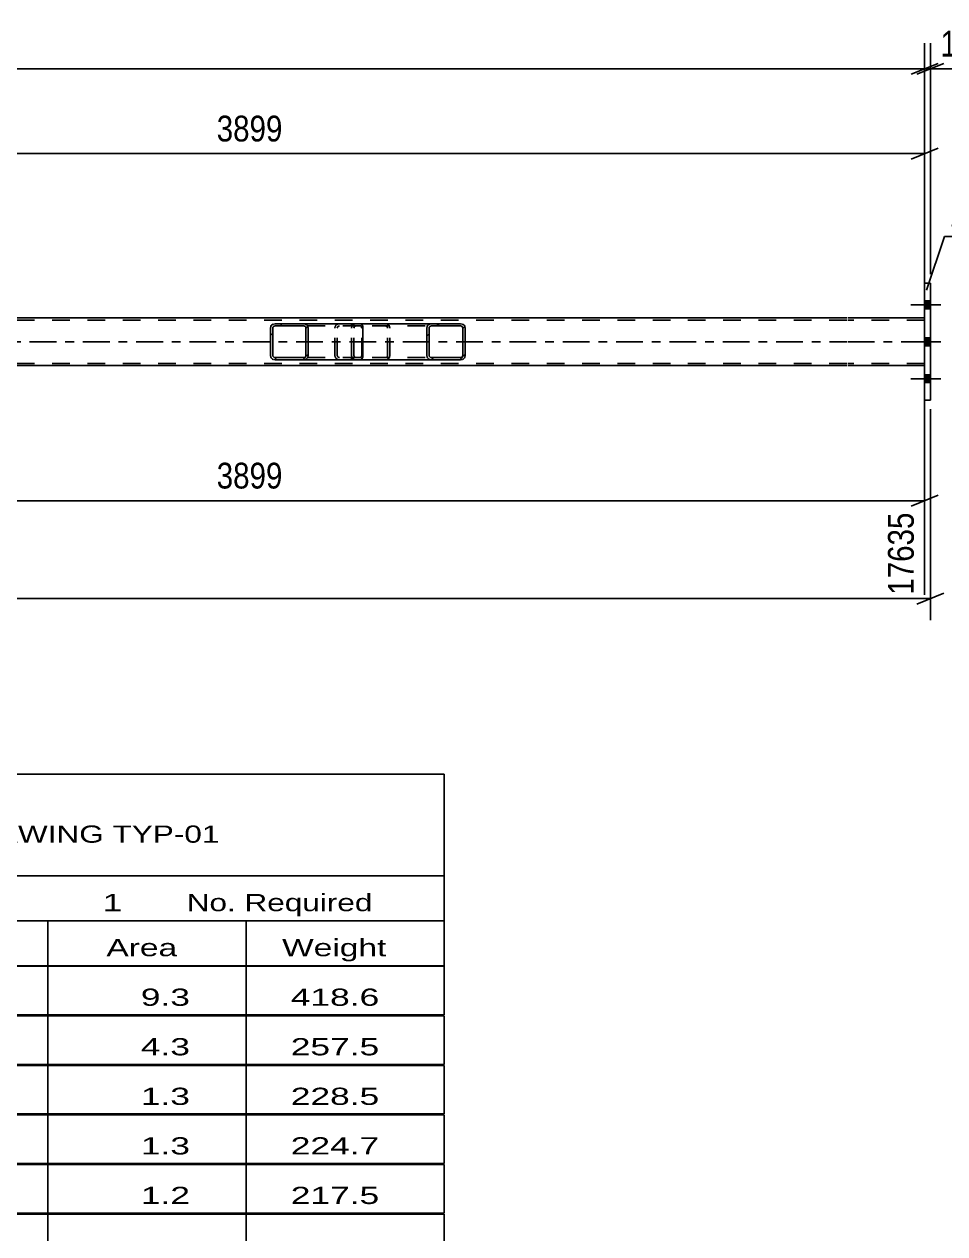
# Model space of a CAD drawing. Header units: millimetres. Extents: x -126 to 715, y -436 to 158.
# Drawn here: x 503 to 605.2, y -301.7 to -167.4 of the extents above; entities that cross this region are included whole.
import ezdxf

# ---------------------------------------------------------------- set-up
doc = ezdxf.new("R2010")
doc.units = ezdxf.units.MM
doc.linetypes.add('DXK_LINE_DOT2', pattern=[3.9198, 1.9599, -1.9599])
doc.linetypes.add('DXK_LINE_DOT3', pattern=[5.9187, 2.979, -0.9799, 0.9799, -0.9799])
doc.styles.add('Arial Narrow', font='ARIALN.TTF', dxfattribs={"height": 0.2})

# ---------------------------------------------------------------- blocks, each defined once
blk = doc.blocks.new('Part-232816294-4166 - 3894')
at = {"color": 2, "linetype": 'Continuous'}
for p, q in [((603.62, -196.18), (602.98, -196.18)), ((602.98, -209.18), (602.98, -196.18)), ((603.62, -196.18), (603.62, -209.18)), ((603.62, -209.18), (602.98, -209.18))]:
    blk.add_line(p, q, dxfattribs=at)
at = {"color": 7, "linetype": 'DXK_LINE_DOT2'}
for p, q in [((602.98, -196.18), (602.98, -209.18)), ((603.62, -209.18), (603.62, -196.18))]:
    blk.add_line(p, q, dxfattribs=at)
blk = doc.blocks.new('Bolt-232816294-3948 - 3894')
at = {"linetype": 'Continuous'}
for points in [[(603.62, -199.02), (603.62, -198.14), (602.98, -198.14), (602.98, -199.02)], [(603.62, -199.02), (603.62, -198.14), (602.98, -198.14), (602.98, -199.02)], [(603.62, -199.02), (603.62, -198.14), (602.98, -198.14), (602.98, -199.02)], [(603.62, -203.12), (603.62, -202.24), (602.98, -202.24), (602.98, -203.12)], [(603.62, -203.12), (603.62, -202.24), (602.98, -202.24), (602.98, -203.12)], [(603.62, -207.22), (603.62, -206.34), (602.98, -206.34), (602.98, -207.22)], [(603.62, -207.22), (603.62, -206.34), (602.98, -206.34), (602.98, -207.22)], [(603.62, -207.22), (603.62, -206.34), (602.98, -206.34), (602.98, -207.22)]]:
    blk.add_hatch(color=1, dxfattribs=at).paths.add_polyline_path(points)
at = {"color": 1, "linetype": 'Continuous'}
for p, q in [((604.78, -198.58), (601.46, -198.58)), ((604.78, -198.58), (601.46, -198.58)), ((604.78, -198.58), (601.46, -198.58)), ((603.62, -198.14), (602.98, -198.14)), ((603.62, -198.14), (602.98, -198.14)), ((603.62, -198.14), (602.98, -198.14)), ((603.62, -199.02), (602.98, -199.02)), ((603.62, -199.02), (602.98, -199.02)), ((603.62, -199.02), (602.98, -199.02)), ((604.78, -202.68), (601.46, -202.68)), ((604.78, -202.68), (601.46, -202.68)), ((603.62, -202.24), (602.98, -202.24)), ((603.62, -202.24), (602.98, -202.24)), ((603.62, -203.12), (602.98, -203.12)), ((603.62, -203.12), (602.98, -203.12)), ((603.62, -206.34), (602.98, -206.34)), ((603.62, -206.34), (602.98, -206.34)), ((603.62, -206.34), (602.98, -206.34)), ((604.78, -206.78), (601.46, -206.78)), ((604.78, -206.78), (601.46, -206.78)), ((604.78, -206.78), (601.46, -206.78)), ((603.62, -207.22), (602.98, -207.22)), ((603.62, -207.22), (602.98, -207.22)), ((603.62, -207.22), (602.98, -207.22))]:
    blk.add_line(p, q, dxfattribs=at)
blk = doc.blocks.new('Part-232816294-4016 - 3894')
at = {"color": 7, "linetype": 'DXK_LINE_DOT2'}
for p, q in [((594.36, -200.28), (-64.56, -200.28)), ((602.98, -200.28), (594.46, -200.28)), ((602.98, -205.32), (602.98, -200.04)), ((594.36, -205.08), (-64.56, -205.08)), ((602.98, -205.08), (594.46, -205.08))]:
    blk.add_line(p, q, dxfattribs=at)
at = {"color": 2, "linetype": 'Continuous'}
for p, q in [((594.36, -200.04), (458.36, -200.04)), ((602.98, -200.04), (594.46, -200.04)), ((594.36, -205.32), (458.36, -205.32)), ((602.98, -205.32), (594.46, -205.32))]:
    blk.add_line(p, q, dxfattribs=at)
at = {"color": 7, "linetype": 'DXK_LINE_DOT3'}
for p, q in [((-64.56, -202.68), (594.36, -202.68)), ((594.46, -202.68), (602.98, -202.68))]:
    blk.add_line(p, q, dxfattribs=at)
blk = doc.blocks.new('Part-232816294-4137 - 3894')
at = {"linetype": 'Continuous'}
h = blk.add_hatch(dxfattribs=at)
h.set_pattern_fill('', scale=0.7, style=0, pattern_type=0)
h.set_pattern_definition([(45, (534.5378, -200.9734), (-1.57154, 1.57154), [])])
h.paths.add_polyline_path([(534.58, -201.16), (534.54, -200.97), (534.43, -200.82), (534.27, -200.71), (534.07, -200.68), (530.89, -200.68), (530.7, -200.71), (530.53, -200.82), (530.42, -200.97), (530.39, -201.16), (530.39, -204.2), (530.42, -204.38), (530.53, -204.54), (530.7, -204.64), (530.89, -204.68), (534.07, -204.68), (534.27, -204.64), (534.43, -204.54), (534.54, -204.38), (534.58, -204.2)])
h.paths.add_polyline_path([(534.31, -204.29), (534.25, -204.37), (534.17, -204.42), (534.07, -204.44), (530.89, -204.44), (530.79, -204.42), (530.71, -204.37), (530.66, -204.29), (530.64, -204.2), (530.64, -201.16), (530.66, -201.07), (530.71, -200.99), (530.79, -200.94), (530.89, -200.92), (534.07, -200.92), (534.17, -200.94), (534.25, -200.99), (534.31, -201.07), (534.32, -201.16), (534.32, -204.2)])
at = {"color": 2, "linetype": 'Continuous'}
for p, q in [((530.42, -200.97), (530.39, -201.16)), ((530.39, -204.2), (530.39, -201.16)), ((530.64, -201.16), (530.66, -201.07)), ((530.64, -204.2), (530.64, -201.16)), ((530.66, -201.07), (530.71, -200.99)), ((530.89, -200.68), (530.7, -200.71)), ((530.71, -200.99), (530.79, -200.94)), ((530.79, -200.94), (530.89, -200.92)), ((530.89, -200.68), (534.07, -200.68)), ((530.89, -200.92), (534.07, -200.92)), ((540.37, -200.68), (534.07, -200.68)), ((534.27, -200.71), (534.07, -200.68)), ((534.07, -200.92), (534.17, -200.94)), ((534.17, -200.94), (534.25, -200.99)), ((534.25, -200.99), (534.31, -201.07)), ((534.31, -201.07), (534.32, -201.16)), ((534.32, -204.2), (534.32, -201.16)), ((534.58, -201.16), (534.54, -200.97)), ((534.58, -204.2), (534.58, -201.16)), ((540.37, -200.68), (540.48, -200.71)), ((540.48, -200.71), (540.57, -200.82)), ((540.57, -200.82), (540.62, -200.97)), ((540.62, -200.97), (540.64, -201.16)), ((540.64, -204.2), (540.64, -201.16)), ((530.39, -204.2), (530.42, -204.38)), ((530.66, -204.29), (530.64, -204.2)), ((530.71, -204.37), (530.66, -204.29)), ((530.7, -204.64), (530.89, -204.68)), ((530.79, -204.42), (530.71, -204.37)), ((530.89, -204.44), (530.79, -204.42)), ((530.89, -204.44), (534.07, -204.44)), ((530.89, -204.68), (534.07, -204.68)), ((534.17, -204.42), (534.07, -204.44)), ((534.07, -204.68), (534.27, -204.64)), ((540.37, -204.68), (534.07, -204.68)), ((534.25, -204.37), (534.17, -204.42)), ((534.31, -204.29), (534.25, -204.37)), ((534.32, -204.2), (534.31, -204.29)), ((534.54, -204.38), (534.58, -204.2)), ((540.48, -204.64), (540.37, -204.68)), ((540.57, -204.54), (540.48, -204.64)), ((540.62, -204.38), (540.57, -204.54)), ((540.64, -204.2), (540.62, -204.38))]:
    blk.add_line(p, q, dxfattribs=at)
at = {"color": 7, "linetype": 'DXK_LINE_DOT2'}
for p, q in [((534.07, -200.68), (530.89, -200.68)), ((540.37, -200.92), (530.89, -200.92)), ((537.54, -201.16), (537.57, -200.97)), ((537.54, -204.2), (537.54, -201.16)), ((537.81, -201.07), (537.79, -201.16)), ((537.79, -204.2), (537.79, -201.16)), ((537.86, -200.99), (537.81, -201.07)), ((537.85, -200.71), (538.04, -200.68)), ((537.94, -200.94), (537.86, -200.99)), ((538.04, -200.92), (537.94, -200.94)), ((539.38, -200.92), (539.38, -200.68)), ((540.43, -200.94), (540.37, -200.92)), ((540.47, -200.99), (540.43, -200.94)), ((540.5, -201.07), (540.47, -200.99)), ((540.51, -201.16), (540.5, -201.07)), ((540.51, -204.2), (540.51, -201.16)), ((540.37, -204.44), (530.89, -204.44)), ((534.07, -204.68), (530.89, -204.68)), ((537.57, -204.38), (537.54, -204.2)), ((537.79, -204.2), (537.81, -204.29)), ((537.81, -204.29), (537.86, -204.37)), ((538.04, -204.68), (537.85, -204.64)), ((537.86, -204.37), (537.88, -204.38)), ((537.88, -204.38), (537.94, -204.42)), ((537.94, -204.42), (538.04, -204.44)), ((539.38, -204.68), (539.38, -204.44)), ((540.37, -204.44), (540.43, -204.42)), ((540.43, -204.42), (540.47, -204.37)), ((540.47, -204.37), (540.5, -204.29)), ((540.5, -204.29), (540.51, -204.2))]:
    blk.add_line(p, q, dxfattribs=at)
at = {"color": 2, "linetype": 'Continuous'}
for centre, start, end in [((530.87, -201.17), 111.1941, 156.1506), ((534.09, -201.17), 23.8494, 68.8059), ((530.87, -204.18), 203.8494, 248.8059), ((534.09, -204.18), 291.1941, 336.1506)]:
    blk.add_arc(centre, 0.492, start, end, dxfattribs=at)
at = {"color": 7, "linetype": 'DXK_LINE_DOT2'}
for centre, start, end in [((538.02, -201.17), 111.1941, 156.1506), ((538.02, -204.18), 203.8494, 248.8059)]:
    blk.add_arc(centre, 0.492, start, end, dxfattribs=at)
blk = doc.blocks.new('Part-232816294-4138 - 3894')
at = {"linetype": 'Continuous'}
h = blk.add_hatch(dxfattribs=at)
h.set_pattern_fill('', scale=0.7, style=0, pattern_type=0)
h.set_pattern_definition([(45, (551.9486, -200.9734), (-1.57154, 1.57154), [])])
h.paths.add_polyline_path([(551.99, -201.16), (551.95, -200.97), (551.84, -200.82), (551.67, -200.71), (551.48, -200.68), (548.24, -200.68), (548.05, -200.71), (547.88, -200.82), (547.77, -200.97), (547.73, -201.16), (547.73, -204.2), (547.77, -204.38), (547.88, -204.54), (548.05, -204.64), (548.24, -204.68), (551.48, -204.68), (551.67, -204.64), (551.84, -204.54), (551.95, -204.38), (551.99, -204.2)])
h.paths.add_polyline_path([(551.71, -204.29), (551.66, -204.37), (551.57, -204.42), (551.48, -204.44), (548.24, -204.44), (548.14, -204.42), (548.06, -204.37), (548.01, -204.29), (547.99, -204.2), (547.99, -201.16), (548.01, -201.07), (548.06, -200.99), (548.14, -200.94), (548.24, -200.92), (551.48, -200.92), (551.57, -200.94), (551.66, -200.99), (551.71, -201.07), (551.73, -201.16), (551.73, -204.2)])
at = {"color": 7, "linetype": 'DXK_LINE_DOT2'}
for p, q in [((539.38, -201.16), (539.42, -200.97)), ((539.38, -204.2), (539.38, -201.16)), ((539.66, -201.07), (539.64, -201.16)), ((539.64, -204.2), (539.64, -201.16)), ((539.71, -200.99), (539.66, -201.07)), ((539.7, -200.71), (539.89, -200.68)), ((539.79, -200.94), (539.71, -200.99)), ((539.89, -200.92), (539.79, -200.94)), ((540.37, -200.68), (539.89, -200.68)), ((551.48, -200.92), (539.89, -200.92)), ((543.13, -200.68), (543.32, -200.71)), ((543.23, -200.94), (543.13, -200.92)), ((543.31, -200.99), (543.23, -200.94)), ((543.36, -201.07), (543.31, -200.99)), ((543.38, -201.16), (543.36, -201.07)), ((543.38, -204.2), (543.38, -201.16)), ((543.6, -200.97), (543.64, -201.16)), ((543.64, -204.2), (543.64, -201.16)), ((551.48, -200.68), (548.24, -200.68)), ((539.42, -204.38), (539.38, -204.2)), ((539.64, -204.2), (539.66, -204.29)), ((539.66, -204.29), (539.71, -204.37)), ((539.89, -204.68), (539.7, -204.64)), ((539.71, -204.37), (539.79, -204.42)), ((539.79, -204.42), (539.89, -204.44)), ((551.48, -204.44), (539.89, -204.44)), ((540.37, -204.68), (539.89, -204.68)), ((543.13, -204.44), (543.23, -204.42)), ((543.32, -204.64), (543.13, -204.68)), ((543.23, -204.42), (543.31, -204.37)), ((543.31, -204.37), (543.36, -204.29)), ((543.36, -204.29), (543.38, -204.2)), ((543.64, -204.2), (543.6, -204.38)), ((551.48, -204.68), (548.24, -204.68))]:
    blk.add_line(p, q, dxfattribs=at)
at = {"color": 2, "linetype": 'Continuous'}
for p, q in [((548.24, -200.68), (540.37, -200.68)), ((547.77, -200.97), (547.73, -201.16)), ((547.73, -204.2), (547.73, -201.16)), ((547.99, -201.16), (548.01, -201.07)), ((547.99, -204.2), (547.99, -201.16)), ((548.01, -201.07), (548.06, -200.99)), ((548.24, -200.68), (548.05, -200.71)), ((548.06, -200.99), (548.14, -200.94)), ((548.14, -200.94), (548.24, -200.92)), ((548.24, -200.68), (551.48, -200.68)), ((548.24, -200.92), (551.48, -200.92)), ((551.67, -200.71), (551.48, -200.68)), ((551.48, -200.92), (551.57, -200.94)), ((551.57, -200.94), (551.66, -200.99)), ((551.66, -200.99), (551.71, -201.07)), ((551.71, -201.07), (551.73, -201.16)), ((551.73, -204.2), (551.73, -201.16)), ((551.99, -201.16), (551.95, -200.97)), ((551.99, -204.2), (551.99, -201.16)), ((548.24, -204.68), (540.37, -204.68)), ((547.73, -204.2), (547.77, -204.38)), ((548.01, -204.29), (547.99, -204.2)), ((548.06, -204.37), (548.01, -204.29)), ((548.05, -204.64), (548.24, -204.68)), ((548.14, -204.42), (548.06, -204.37)), ((548.24, -204.44), (548.14, -204.42)), ((548.24, -204.44), (551.48, -204.44)), ((548.24, -204.68), (551.48, -204.68)), ((551.57, -204.42), (551.48, -204.44)), ((551.48, -204.68), (551.67, -204.64)), ((551.66, -204.37), (551.57, -204.42)), ((551.71, -204.29), (551.66, -204.37)), ((551.73, -204.2), (551.71, -204.29)), ((551.95, -204.38), (551.99, -204.2))]:
    blk.add_line(p, q, dxfattribs=at)
at = {"color": 7, "linetype": 'DXK_LINE_DOT2'}
for centre, start, end in [((539.87, -201.18), 110.7583, 155.68), ((543.15, -201.18), 24.32, 69.2417), ((539.87, -204.18), 204.32, 249.2417), ((543.15, -204.18), 290.7583, 335.68)]:
    blk.add_arc(centre, 0.496, start, end, dxfattribs=at)
at = {"color": 2, "linetype": 'Continuous'}
for centre, start, end in [((548.22, -201.18), 110.7583, 155.68), ((551.5, -201.18), 24.32, 69.2417), ((548.22, -204.18), 204.32, 249.2417), ((551.5, -204.18), 290.7583, 335.68)]:
    blk.add_arc(centre, 0.496, start, end, dxfattribs=at)
blk = doc.blocks.new('StraightDimension-232816294-49594 - 3894')
at = {"color": 7, "linetype": 'Continuous'}
for p, q in [((453.16, -206.72), (453.16, -230.76)), ((602.98, -206.32), (602.98, -230.76)), ((454.66, -219.72), (451.66, -220.92)), ((601.48, -220.92), (604.48, -219.72)), ((453.16, -220.32), (602.98, -220.32))]:
    blk.add_line(p, q, dxfattribs=at)
at = {"color": 0}
blk.add_wipeout([(532.33, -219.57), (532.33, -215.37), (523.81, -215.37), (523.81, -219.57)], dxfattribs=at)
at = {"color": 3, "style": 'Arial Narrow'}
blk.add_text('3899', height=2.863, dxfattribs=at).set_placement((524.41, -218.97))
at = {"color": 0, "linetype": 'Continuous'}
blk.add_wipeout([(602.38, -221.02), (598.18, -221.02), (598.18, -231.36), (602.38, -231.36)], dxfattribs=at)
at = {"color": 3, "linetype": 'Continuous', "style": 'Arial Narrow'}
blk.add_text('17635', height=2.863, rotation=90.0002, dxfattribs=at).set_placement((601.78, -230.76))
blk = doc.blocks.new('StraightDimension-232816294-49623 - 3894')
at = {"color": 7, "linetype": 'Continuous'}
for p, q in [((603.62, -210.18), (603.62, -233.59)), ((602.12, -231.79), (605.12, -230.59)), ((-73.82, -231.19), (603.62, -231.19))]:
    blk.add_line(p, q, dxfattribs=at)
blk = doc.blocks.new('StraightDimension-232816294-49634 - 3894')
at = {"color": 7, "linetype": 'Continuous'}
for p, q in [((453.16, -198.64), (453.16, -178.95)), ((602.98, -199.04), (602.98, -178.95)), ((454.66, -181.2), (451.66, -182.4)), ((601.48, -182.4), (604.48, -181.2)), ((453.16, -181.8), (602.98, -181.8))]:
    blk.add_line(p, q, dxfattribs=at)
at = {"color": 0}
blk.add_wipeout([(532.33, -181.05), (532.33, -176.85), (523.81, -176.85), (523.81, -181.05)], dxfattribs=at)
at = {"color": 3, "style": 'Arial Narrow'}
blk.add_text('3899', height=2.863, dxfattribs=at).set_placement((524.41, -180.45))
blk = doc.blocks.new('StraightDimension-232816294-49664 - 3894')
at = {"color": 7, "linetype": 'Continuous'}
for p, q in [((602.98, -195.18), (602.98, -169.53)), ((603.62, -195.18), (603.62, -169.53)), ((601.48, -172.98), (604.48, -171.78)), ((605.12, -171.78), (602.12, -172.98)), ((602.98, -172.38), (603.62, -172.38)), ((603.62, -172.38), (609.52, -172.38)), ((603.62, -172.38), (609.52, -172.38))]:
    blk.add_line(p, q, dxfattribs=at)
at = {"color": 0}
blk.add_wipeout([(609, -171.63), (609, -167.43), (604.14, -167.43), (604.14, -171.63)], dxfattribs=at)
at = {"color": 3, "style": 'Arial Narrow'}
blk.add_text('16', height=2.863, dxfattribs=at).set_placement((604.74, -171.03))
blk = doc.blocks.new('StraightDimension-232816294-49665 - 3894')
at = {"color": 7, "linetype": 'Continuous'}
for p, q in [((602.98, -195.18), (602.98, -169.53)), ((601.48, -172.98), (604.48, -171.78)), ((-73.18, -172.38), (602.98, -172.38))]:
    blk.add_line(p, q, dxfattribs=at)
blk = doc.blocks.new('Unknown-232816294-86078')
at = {"color": 7, "linetype": 'Continuous'}
for p, q in [((389.67, -250.69), (549.67, -250.69)), ((549.67, -250.69), (549.67, -261.94)), ((389.67, -261.94), (549.67, -261.94)), ((549.67, -261.94), (549.67, -266.94)), ((389.67, -266.94), (549.67, -266.94)), ((505.67, -266.94), (505.67, -271.94)), ((527.67, -266.94), (527.67, -271.94)), ((549.67, -266.94), (549.67, -271.94)), ((389.67, -271.94), (549.67, -271.94)), ((389.67, -271.99), (549.67, -271.99)), ((505.67, -271.94), (505.67, -277.44)), ((527.67, -271.94), (527.67, -277.44)), ((549.67, -271.99), (549.67, -277.39)), ((389.67, -277.39), (549.67, -277.39)), ((389.67, -277.49), (549.67, -277.49)), ((505.67, -277.44), (505.67, -282.94)), ((527.67, -277.44), (527.67, -282.94)), ((549.67, -277.49), (549.67, -282.89)), ((389.67, -282.89), (549.67, -282.89)), ((389.67, -282.99), (549.67, -282.99)), ((505.67, -282.94), (505.67, -288.44)), ((527.67, -282.94), (527.67, -288.44)), ((549.67, -282.99), (549.67, -288.39)), ((389.67, -288.39), (549.67, -288.39)), ((389.67, -288.49), (549.67, -288.49)), ((505.67, -288.44), (505.67, -293.94)), ((527.67, -288.44), (527.67, -293.94)), ((549.67, -288.49), (549.67, -293.89)), ((389.67, -293.89), (549.67, -293.89)), ((389.67, -293.99), (549.67, -293.99)), ((505.67, -293.94), (505.67, -299.44)), ((527.67, -293.94), (527.67, -299.44)), ((549.67, -293.99), (549.67, -299.39)), ((389.67, -299.39), (549.67, -299.39)), ((389.67, -299.49), (549.67, -299.49)), ((505.67, -299.44), (505.67, -304.94)), ((527.67, -299.44), (527.67, -304.94)), ((549.67, -299.49), (549.67, -304.89))]:
    blk.add_line(p, q, dxfattribs=at)
at = {"color": 7, "style": 'Arial Narrow'}
for s, height, width, p in [('REFER TYP DRAWING TYP-01', 1.9089, 1.6, (474.37, -258.28)), ('1', 1.91, 1.794707, (511.75, -265.88)), ('No. Required', 1.9089, 1.6, (521.08, -265.88)), ('Area', 1.909, 1.7, (512.17, -270.88)), ('Weight', 1.909, 1.7, (531.67, -270.88))]:
    blk.add_text(s, height=height, dxfattribs=dict(at, width=width)).set_placement(p)
at = {"color": 7, "linetype": 'Continuous', "style": 'Arial Narrow', "width": 1.794707}
for s, p in [('9.3', (515.99, -276.38)), ('418.6', (532.63, -276.38)), ('4.3', (515.99, -281.88)), ('257.5', (532.63, -281.88)), ('1.3', (515.99, -287.38)), ('228.5', (532.63, -287.38)), ('1.3', (515.99, -292.88)), ('224.7', (532.63, -292.88)), ('1.2', (515.99, -298.38)), ('217.5', (532.63, -298.38))]:
    blk.add_text(s, height=1.909, dxfattribs=at).set_placement(p)
blk = doc.blocks.new('Mark-232816294-4162 - 3894')
at = {"color": 0}
blk.add_wipeout([(612.01, -190.39), (612.01, -187.39), (605.8, -187.39), (605.8, -190.39)], dxfattribs=at)
blk.add_wipeout([(612.01, -190.39), (612.01, -187.39), (605.8, -187.39), (605.8, -190.39)], dxfattribs=at)
at = {"color": 30, "linetype": 'Continuous'}
for p, q in [((603.2, -196.97), (605.2, -190.99)), ((605.2, -190.99), (612.61, -190.99))]:
    blk.add_line(p, q, dxfattribs=at)
at = {"color": 3, "style": 'Arial Narrow'}
blk.add_text('SP4', height=2.863, dxfattribs=at).set_placement((605.8, -190.39))

msp = doc.modelspace()

# ---------------------------------------------------------------- block references
for name in ['Part-232816294-4166 - 3894', 'Bolt-232816294-3948 - 3894', 'Part-232816294-4016 - 3894', 'Part-232816294-4137 - 3894', 'Part-232816294-4138 - 3894', 'Unknown-232816294-86078']:
    msp.add_blockref(name, (0, 0))

# ---------------------------------------------------------------- next in the draw order: block references
for name in ['StraightDimension-232816294-49634 - 3894', 'StraightDimension-232816294-49594 - 3894']:
    msp.add_blockref(name, (0, 0))

# ---------------------------------------------------------------- next in the draw order: block references
for name in ['StraightDimension-232816294-49664 - 3894', 'StraightDimension-232816294-49623 - 3894']:
    msp.add_blockref(name, (0, 0))

# ---------------------------------------------------------------- next in the draw order: block references
msp.add_blockref('StraightDimension-232816294-49665 - 3894', (0, 0))

# ---------------------------------------------------------------- next in the draw order: block references
msp.add_blockref('Mark-232816294-4162 - 3894', (0, 0))

doc.saveas('drawing.dxf')
